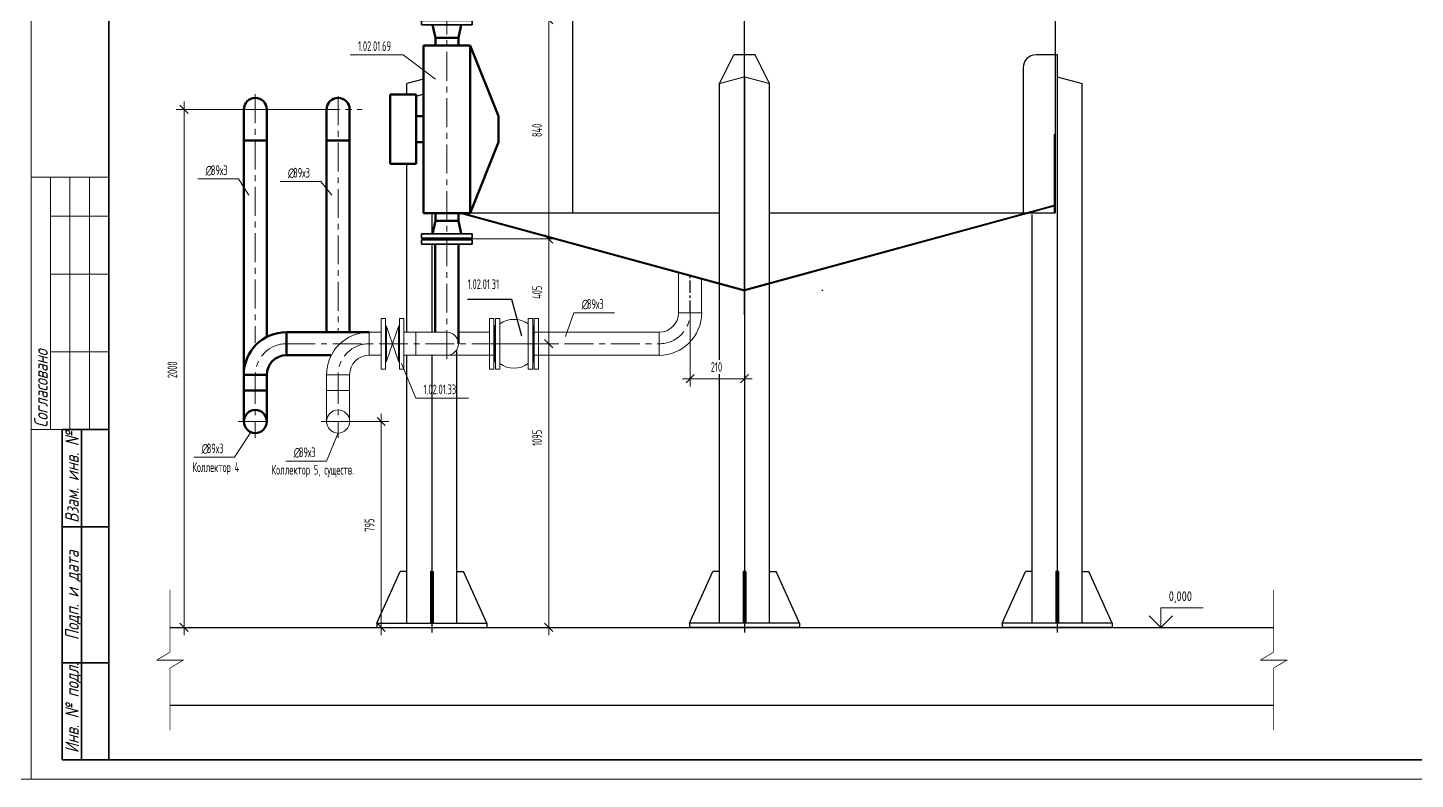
# Model space of a CAD drawing. Header units: millimetres. Extents: x -2281 to 17340, y -2563 to 4166.
# Drawn here: x 2275.1 to 2632.5, y 0 to 193.5 of the extents above; entities that cross this region are included whole.
import ezdxf

# ---------------------------------------------------------------- set-up
doc = ezdxf.new("R2010")
doc.units = ezdxf.units.MM
for name, pattern in [('K5LT32777', [0]), ('K5LT32781', [0]), ('K5LT32783', [0]), ('K5LT32784', [0]), ('K5LT32786', [0]), ('K5LT32807', [0]), ('K5LT32808', [0]), ('K5LT32816', [5.08, 3.175, -0.635, 0.635, -0.635]), ('K5LT32822', [0]), ('K5LT32824', [714.375, 476.25, -79.375, 79.375, -79.375]), ('K5LT_AXLED', [11.939881, 7.439881, -1.5, 1.5, -1.5]), ('K5LT_BASIC', [0]), ('K5LT_THIN', [0]), ('K5LT_THIN_INCLUDED_TO_HATCHING', [0])]:
    doc.linetypes.add(name, pattern=pattern)
doc.layers.add('Системный слой', color=7, linetype='Continuous')
doc.styles.add('KDIMTEXTSTYLE', font='GOST_AU.SHX', dxfattribs={"width": 0.96, "oblique": 15, "height": 5})
doc.styles.add('KTEXTSTYLE', font='GOST_AU.SHX', dxfattribs={"width": 0.96, "height": 5})
doc.dimstyles.new('KDIMSTYLE (0.07)', dxfattribs={"dimtxt": 5, "dimasz": 1, "dimexe": 2, "dimexo": 0, "dimgap": 1, "dimtad": 1, "dimlfac": 15, "dimtxsty": 'KDIMTEXTSTYLE', "dimsah": 1, "dimcen": 0, "dimdle": 1, "dimadec": 0, "dimazin": 0, "dimtfac": 0.667, "dimtmove": 0, "dimatfit": 3, "dimfxl": 1, "dimtvp": 1, "dimtolj": 1, "dimtzin": 0, "dimarcsym": 0})

# ---------------------------------------------------------------- blocks, each defined once
blk = doc.blocks.new('U492')
at = {"layer": 'Системный слой', "color": 7, "linetype": 'K5LT_THIN', "lineweight": 13}
for p, q in [((2395.17, 118.6), (2394.03, 118.6)), ((2394.03, 118.6), (2394.03, 105.6)), ((2394.03, 118.15), (2394.03, 116.67)), ((2395.17, 118.6), (2395.17, 105.6)), ((2395.57, 118.6), (2395.57, 105.6)), ((2395.57, 118.6), (2396.7, 118.6)), ((2396.7, 118.6), (2396.7, 105.6)), ((2396.7, 118.15), (2396.7, 116.67)), ((2405.17, 118.6), (2404.03, 118.6)), ((2404.03, 118.6), (2404.03, 105.6)), ((2404.03, 118.15), (2404.03, 116.67)), ((2405.17, 118.6), (2405.17, 105.6)), ((2405.57, 118.6), (2405.57, 105.6)), ((2405.57, 118.6), (2406.7, 118.6)), ((2406.7, 118.6), (2406.7, 105.6)), ((2406.7, 118.15), (2406.7, 116.67)), ((2395.37, 116.54), (2395.17, 116.84)), ((2395.37, 116.54), (2395.57, 116.84)), ((2395.37, 116.54), (2395.37, 107.67)), ((2395.37, 116.54), (2395.37, 107.67)), ((2405.37, 116.54), (2405.17, 116.84)), ((2405.37, 116.54), (2405.57, 116.84)), ((2405.37, 116.54), (2405.37, 107.67)), ((2405.37, 116.54), (2405.37, 107.67)), ((2395.37, 107.67), (2395.17, 107.37)), ((2395.37, 107.67), (2395.57, 107.37)), ((2405.37, 107.67), (2405.17, 107.37)), ((2405.37, 107.67), (2405.57, 107.37)), ((2395.17, 105.6), (2394.03, 105.6)), ((2395.57, 105.6), (2396.7, 105.6)), ((2405.17, 105.6), (2404.03, 105.6)), ((2405.57, 105.6), (2406.7, 105.6))]:
    blk.add_line(p, q, dxfattribs=at)
for start, end in [(54.3286, 125.6714), (234.3286, 305.6714)]:
    blk.add_arc((2400.37, 112.1), 6.29, start, end, dxfattribs=at)
blk = doc.blocks.new('U494')
at = {"layer": 'Системный слой', "color": 7, "linetype": 'K5LT_THIN_INCLUDED_TO_HATCHING', "lineweight": 13}
for p, q in [((2442.76, 120.1), (2448.7, 120.1)), ((2437.73, 115.07), (2437.73, 109.14))]:
    blk.add_line(p, q, dxfattribs=at)
at = {"layer": 'Системный слой', "color": 30, "linetype": 'K5LT_AXLED', "lineweight": 13, "true_color": 0xff8000}
blk.add_arc((2437.73, 120.1), 8, 270, 0, dxfattribs=at)
at = {"layer": 'Системный слой', "color": 7, "linetype": 'K5LT_THIN_INCLUDED_TO_HATCHING', "lineweight": 13}
for radius in [10.97, 5.03]:
    blk.add_arc((2437.73, 120.1), radius, 270, 0, dxfattribs=at)
blk = doc.blocks.new('U511')
at = {"layer": 'Системный слой', "color": 7, "linetype": 'K5LT_THIN', "lineweight": 13}
for p, q in [((2367.28, 118.6), (2366.15, 118.6)), ((2366.15, 118.6), (2366.15, 105.6)), ((2366.15, 118.15), (2366.15, 116.67)), ((2367.28, 118.6), (2367.28, 105.6)), ((2370.84, 118.6), (2370.84, 105.6)), ((2370.84, 118.6), (2371.97, 118.6)), ((2371.97, 118.6), (2371.97, 105.6)), ((2371.97, 118.15), (2371.97, 116.67)), ((2367.48, 116.54), (2367.28, 116.84)), ((2367.48, 116.54), (2370.64, 107.67)), ((2367.48, 107.67), (2370.64, 116.54)), ((2367.48, 116.54), (2367.48, 107.67)), ((2370.64, 116.54), (2370.84, 116.84)), ((2370.64, 116.54), (2370.64, 107.67)), ((2367.48, 107.67), (2367.28, 107.37)), ((2370.64, 107.67), (2370.84, 107.37)), ((2367.28, 105.6), (2366.15, 105.6)), ((2370.84, 105.6), (2371.97, 105.6))]:
    blk.add_line(p, q, dxfattribs=at)
blk = doc.blocks.new('U512')
at = {"layer": 'Системный слой', "color": 7, "linetype": 'K5LT_THIN', "lineweight": 13}
for p, q in [((2363.06, 109.16), (2363.06, 115.1)), ((2358.03, 104.13), (2352.1, 104.13))]:
    blk.add_line(p, q, dxfattribs=at)
for radius in [10.97, 5.03]:
    blk.add_arc((2363.06, 104.13), radius, 90, 180, dxfattribs=at)
at = {"layer": 'Системный слой', "color": 30, "linetype": 'K5LT_AXLED', "lineweight": 13, "true_color": 0xff8000}
blk.add_arc((2363.06, 104.13), 8, 90, 180, dxfattribs=at)
blk = doc.blocks.new('U513')
at = {"layer": 'Системный слой', "color": 211, "linetype": 'K5LT32783', "lineweight": 50, "true_color": 0xff7fff}
for p, q in [((2341.73, 109.16), (2341.73, 115.1)), ((2336.7, 104.13), (2330.76, 104.13))]:
    blk.add_line(p, q, dxfattribs=at)
for radius in [10.97, 5.03]:
    blk.add_arc((2341.73, 104.13), radius, 90, 180, dxfattribs=at)
at = {"layer": 'Системный слой', "color": 30, "linetype": 'K5LT_AXLED', "lineweight": 13, "true_color": 0xff8000}
blk.add_arc((2341.73, 104.13), 8, 90, 180, dxfattribs=at)
blk = doc.blocks.new('U528')
at = {"layer": 'Системный слой', "color": 200, "linetype": 'K5LT32808', "lineweight": 35, "true_color": 0xbf00ff}
for p, q in [((2376.56, 195.77), (2376.56, 196.9)), ((2376.56, 196.9), (2389.56, 196.9)), ((2377.01, 196.9), (2378.49, 196.9)), ((2389.56, 195.77), (2389.56, 196.9)), ((2376.56, 195.77), (2389.56, 195.77)), ((2376.56, 195.37), (2389.56, 195.37)), ((2376.56, 195.37), (2376.56, 194.24)), ((2376.56, 194.24), (2389.56, 194.24)), ((2377.01, 194.24), (2378.49, 194.24)), ((2378.63, 195.57), (2378.33, 195.77)), ((2378.63, 195.57), (2378.33, 195.37)), ((2378.63, 195.57), (2387.5, 195.57)), ((2378.63, 195.57), (2387.5, 195.57)), ((2387.5, 195.57), (2387.8, 195.77)), ((2387.5, 195.57), (2387.8, 195.37)), ((2389.56, 195.37), (2389.56, 194.24)), ((2376.56, 139.3), (2376.56, 140.44)), ((2376.56, 140.44), (2389.56, 140.44)), ((2377.01, 140.44), (2378.49, 140.44)), ((2389.56, 139.3), (2389.56, 140.44)), ((2376.56, 139.3), (2389.56, 139.3)), ((2376.56, 138.9), (2389.56, 138.9)), ((2376.56, 138.9), (2376.56, 137.77)), ((2376.56, 137.77), (2389.56, 137.77)), ((2377.01, 137.77), (2378.49, 137.77)), ((2378.63, 139.1), (2378.33, 139.3)), ((2378.63, 139.1), (2378.33, 138.9)), ((2378.63, 139.1), (2387.5, 139.1)), ((2378.63, 139.1), (2387.5, 139.1)), ((2387.5, 139.1), (2387.8, 139.3)), ((2387.5, 139.1), (2387.8, 138.9)), ((2389.56, 138.9), (2389.56, 137.77))]:
    blk.add_line(p, q, dxfattribs=at)
blk = doc.blocks.new('U527')
at = {"layer": 'Системный слой', "color": 30, "linetype": 'K5LT_AXLED', "lineweight": 13, "true_color": 0xff8000}
blk.add_line((2383.06, 108.18), (2383.06, 253.18), dxfattribs=at)
at = {"layer": 'Системный слой', "color": 200, "linetype": 'K5LT32784', "lineweight": 50, "true_color": 0xbf00ff}
for p, q in [((2380.1, 190.9), (2379.36, 194.24)), ((2386.03, 190.9), (2386.77, 194.24)), ((2380.1, 190.9), (2386.03, 190.9)), ((2380.1, 190.9), (2380.1, 188.9)), ((2386.03, 190.9), (2386.03, 188.9)), ((2377.06, 188.9), (2389.06, 188.9)), ((2377.06, 188.9), (2377.06, 145.77)), ((2389.06, 188.9), (2389.06, 145.77)), ((2389.06, 188.9), (2396.4, 170.67)), ((2368.46, 176.25), (2375.13, 176.25)), ((2368.46, 176.25), (2368.46, 158.43)), ((2375.13, 176.25), (2375.13, 158.43)), ((2377.06, 170.67), (2375.13, 170.67)), ((2396.4, 170.67), (2396.4, 164)), ((2375.13, 164), (2377.06, 164)), ((2389.06, 145.77), (2396.4, 164)), ((2368.46, 158.43), (2375.13, 158.43)), ((2377.06, 145.77), (2389.06, 145.77)), ((2380.1, 143.77), (2379.36, 140.44)), ((2380.1, 143.77), (2380.1, 145.77)), ((2380.1, 143.77), (2386.03, 143.77)), ((2386.03, 143.77), (2386.03, 145.77)), ((2386.03, 143.77), (2386.77, 140.44))]:
    blk.add_line(p, q, dxfattribs=at)
at = {"layer": 'Системный слой', "color": 7, "linetype": 'K5LT32777', "lineweight": 25}
blk.add_line((2377.06, 176.33), (2375.13, 175.81), dxfattribs=at)
at = {"layer": 'Системный слой'}
blk.add_blockref('U528', (0, 0), dxfattribs=at)
blk = doc.blocks.new('D90')
at = {"layer": 'Системный слой', "color": 7, "linetype": 'K5LT_THIN', "lineweight": 13}
for p, q in [((2367.21, 91.04), (2365.09, 93.16)), ((2366.15, 92.1), (2366.15, 94.1)), ((2355.01, 92.1), (2368.15, 92.1)), ((2366.15, 39.1), (2366.15, 92.1)), ((2365.09, 40.16), (2367.21, 38.04)), ((2365.05, 39.1), (2368.15, 39.1)), ((2366.15, 39.1), (2366.15, 37.1))]:
    blk.add_line(p, q, dxfattribs=at)
blk.add_wipeout([(2360.15, 63.72), (2356.58, 63.72), (2356.58, 67.34), (2360.15, 67.34)]).dxf.layer = 'Системный слой'
at = {"layer": 'Системный слой', "color": 7, "insert": (2361.88, 63.72), "char_height": 2.5, "attachment_point": 1, "rotation": 90, "style": 'KTEXTSTYLE'}
blk.add_mtext('\\H3.5;\\W0.965;\\Q15;\\Q0;\\W0.715;\\H2.50;795', dxfattribs=at)
blk = doc.blocks.new('KDIMARROW_03')
at = {"layer": 'Системный слой', "color": 0, "linetype": 'K5LT_THIN', "lineweight": 13}
for p, q in [((-1.06, -1.06), (1.06, 1.06)), ((0, 0), (-1, 0)), ((0, 0), (2, 0))]:
    blk.add_line(p, q, dxfattribs=at)
blk = doc.blocks.new('D91')
at = {"layer": 'Системный слой', "color": 7, "linetype": 'K5LT_THIN', "lineweight": 13}
for p, q in [((2355.06, 172.44), (2313.37, 172.44)), ((2316.43, 171.38), (2314.31, 173.5)), ((2315.37, 172.44), (2315.37, 174.44)), ((2315.37, 39.1), (2315.37, 172.44)), ((2314.31, 40.16), (2316.43, 38.04)), ((2340.08, 39.1), (2313.37, 39.1)), ((2315.37, 39.1), (2315.37, 37.1))]:
    blk.add_line(p, q, dxfattribs=at)
blk.add_wipeout([(2309.37, 103.26), (2305.81, 103.26), (2305.81, 108.08), (2309.37, 108.08)]).dxf.layer = 'Системный слой'
at = {"layer": 'Системный слой', "color": 7, "insert": (2311.11, 103.26), "char_height": 2.5, "attachment_point": 1, "rotation": 90, "style": 'KTEXTSTYLE'}
blk.add_mtext('\\H3.5;\\W0.965;\\Q15;\\Q0;\\W0.715;\\H2.50;2000', dxfattribs=at)
blk = doc.blocks.new('U607')
at = {"layer": 'Системный слой', "color": 7, "linetype": 'K5LT_THIN', "lineweight": 13}
for p, q in [((2567, 39.1), (2567, 44.1)), ((2567, 44.1), (2577.88, 44.1)), ((2564, 42.1), (2567, 39.1)), ((2567, 39.1), (2570, 42.1))]:
    blk.add_line(p, q, dxfattribs=at)
at = {"layer": 'Системный слой', "color": 7, "insert": (2569, 48.37), "char_height": 2.5, "attachment_point": 1, "style": 'KTEXTSTYLE'}
blk.add_mtext('\\H3.5;\\W0.965;\\Q15;\\Q0;\\H2.50;0,000', dxfattribs=at)
blk = doc.blocks.new('U609')
at = {"layer": 'Системный слой', "color": 7, "linetype": 'K5LT_THIN', "lineweight": 13}
for q in [(2332.58, 89.37), (2317.89, 82.92)]:
    blk.add_line((2328.37, 82.92), q, dxfattribs=at)
at = {"layer": 'Системный слой', "color": 7, "char_height": 2.5, "attachment_point": 1, "style": 'KTEXTSTYLE'}
for s, insert in [('\\H3.5;\\W0.965;\\Q15;\\Q0;\\W0.715;\\H2.50;∅', (2319.89, 86.42)), ('\\H3.5;\\W0.965;\\Q15;\\Q0;\\W0.715;\\H2.50;89х3', (2321.21, 86.42))]:
    blk.add_mtext(s, dxfattribs=dict(at, insert=insert))
blk = doc.blocks.new('U610')
at = {"layer": 'Системный слой', "color": 7, "linetype": 'K5LT_THIN', "lineweight": 13}
for q in [(2355.06, 89.14), (2341.61, 81.92)]:
    blk.add_line((2352.1, 81.92), q, dxfattribs=at)
at = {"layer": 'Системный слой', "color": 7, "char_height": 2.5, "attachment_point": 1, "style": 'KTEXTSTYLE'}
for s, insert in [('\\H3.5;\\W0.965;\\Q15;\\Q0;\\W0.715;\\H2.50;∅', (2343.61, 85.42)), ('\\H3.5;\\W0.965;\\Q15;\\Q0;\\W0.715;\\H2.50;89х3', (2344.94, 85.42))]:
    blk.add_mtext(s, dxfattribs=dict(at, insert=insert))
blk = doc.blocks.new('D100')
at = {"layer": 'Системный слой', "color": 7, "linetype": 'K5LT_THIN', "lineweight": 13}
for p, q in [((2410.38, 194.51), (2408.26, 196.63)), ((2409.32, 195.57), (2409.32, 197.57)), ((2383.06, 195.57), (2411.32, 195.57)), ((2408.26, 140.16), (2410.38, 138.04)), ((2383.06, 139.1), (2411.32, 139.1)), ((2409.32, 139.1), (2409.32, 137.1))]:
    blk.add_line(p, q, dxfattribs=at)
blk.add_wipeout([(2408.07, 165.32), (2404.5, 165.32), (2404.5, 169.19), (2408.07, 169.19)]).dxf.layer = 'Системный слой'
blk.add_line((2409.32, 195.57), (2409.32, 139.1), dxfattribs=at)
at = {"layer": 'Системный слой', "color": 7, "insert": (2405.05, 165.32), "char_height": 2.5, "attachment_point": 1, "rotation": 90, "style": 'KTEXTSTYLE'}
blk.add_mtext('\\H3.5;\\W0.965;\\Q15;\\Q0;\\W0.715;\\H2.50;840', dxfattribs=at)
blk = doc.blocks.new('D101')
at = {"layer": 'Системный слой', "color": 7, "linetype": 'K5LT_THIN', "lineweight": 13}
for p, q in [((2680.24, 172.44), (2638.55, 172.44)), ((2641.61, 171.38), (2639.49, 173.5)), ((2640.55, 172.44), (2640.55, 174.44)), ((2640.55, 39.1), (2640.55, 172.44)), ((2639.49, 40.16), (2641.61, 38.04)), ((2665.26, 39.1), (2638.55, 39.1)), ((2640.55, 39.1), (2640.55, 37.1))]:
    blk.add_line(p, q, dxfattribs=at)
blk.add_wipeout([(2634.55, 103.26), (2630.98, 103.26), (2630.98, 108.08), (2634.55, 108.08)]).dxf.layer = 'Системный слой'
at = {"layer": 'Системный слой', "color": 7, "insert": (2636.28, 103.26), "char_height": 2.5, "attachment_point": 1, "rotation": 90, "style": 'KTEXTSTYLE'}
blk.add_mtext('\\H3.5;\\W0.965;\\Q15;\\Q0;\\W0.715;\\H2.50;2000', dxfattribs=at)
blk = doc.blocks.new('D105')
at = {"layer": 'Системный слой', "color": 7, "linetype": 'K5LT_THIN', "lineweight": 13}
for p, q in [((2445.73, 120.1), (2445.73, 101.12)), ((2459.73, 119.55), (2459.73, 101.12)), ((2446.79, 104.18), (2444.67, 102.06)), ((2458.67, 102.06), (2460.79, 104.18)), ((2445.73, 103.12), (2443.73, 103.12)), ((2459.73, 103.12), (2461.73, 103.12))]:
    blk.add_line(p, q, dxfattribs=at)
blk.add_wipeout([(2451.04, 104.37), (2451.04, 107.93), (2454.28, 107.93), (2454.28, 104.37)]).dxf.layer = 'Системный слой'
blk.add_line((2459.73, 103.12), (2445.73, 103.12), dxfattribs=at)
at = {"layer": 'Системный слой', "color": 7, "insert": (2451.04, 107.38), "char_height": 2.5, "attachment_point": 1, "style": 'KTEXTSTYLE'}
blk.add_mtext('\\H3.5;\\W0.965;\\Q15;\\Q0;\\W0.715;\\H2.50;210', dxfattribs=at)
blk = doc.blocks.new('U623')
at = {"layer": 'Системный слой', "color": 7, "linetype": 'K5LT_THIN', "lineweight": 13}
for q in [(2318.93, 154.54), (2332.07, 150.37)]:
    blk.add_line((2329.42, 154.54), q, dxfattribs=at)
at = {"layer": 'Системный слой', "color": 7, "char_height": 2.5, "attachment_point": 1, "style": 'KTEXTSTYLE'}
for s, insert in [('\\H3.5;\\W0.965;\\Q15;\\Q0;\\W0.715;\\H2.50;∅', (2320.93, 158.04)), ('\\H3.5;\\W0.965;\\Q15;\\Q0;\\W0.715;\\H2.50;89х3', (2322.26, 158.04))]:
    blk.add_mtext(s, dxfattribs=dict(at, insert=insert))
blk = doc.blocks.new('U624')
at = {"layer": 'Системный слой', "color": 7, "linetype": 'K5LT_THIN', "lineweight": 13}
for q in [(2340.13, 153.89), (2353.48, 150.37)]:
    blk.add_line((2350.61, 153.89), q, dxfattribs=at)
at = {"layer": 'Системный слой', "color": 7, "char_height": 2.5, "attachment_point": 1, "style": 'KTEXTSTYLE'}
for s, insert in [('\\H3.5;\\W0.965;\\Q15;\\Q0;\\W0.715;\\H2.50;∅', (2342.13, 157.39)), ('\\H3.5;\\W0.965;\\Q15;\\Q0;\\W0.715;\\H2.50;89х3', (2343.46, 157.39))]:
    blk.add_mtext(s, dxfattribs=dict(at, insert=insert))
blk = doc.blocks.new('U628')
at = {"layer": 'Системный слой', "color": 7, "linetype": 'K5LT_THIN', "lineweight": 13}
for q in [(2413.59, 114), (2426.29, 120.1)]:
    blk.add_line((2415.81, 120.1), q, dxfattribs=at)
at = {"layer": 'Системный слой', "color": 7, "char_height": 2.5, "attachment_point": 1, "style": 'KTEXTSTYLE'}
for s, insert in [('\\H3.5;\\W0.965;\\Q15;\\Q0;\\W0.715;\\H2.50;∅', (2417.81, 123.6)), ('\\H3.5;\\W0.965;\\Q15;\\Q0;\\W0.715;\\H2.50;89х3', (2419.13, 123.6))]:
    blk.add_mtext(s, dxfattribs=dict(at, insert=insert))
blk = doc.blocks.new('D107')
at = {"layer": 'Системный слой', "color": 7, "linetype": 'K5LT_THIN', "lineweight": 13}
for p, q in [((2410.38, 138.04), (2408.26, 140.16)), ((2409.32, 139.1), (2409.32, 141.1)), ((2390.57, 139.1), (2411.32, 139.1)), ((2389.73, 112.12), (2411.32, 112.12)), ((2408.26, 113.18), (2410.38, 111.06)), ((2409.32, 112.12), (2409.32, 110.12))]:
    blk.add_line(p, q, dxfattribs=at)
blk.add_wipeout([(2408.07, 123.66), (2404.5, 123.66), (2404.5, 127.4), (2408.07, 127.4)]).dxf.layer = 'Системный слой'
blk.add_line((2409.32, 139.1), (2409.32, 112.12), dxfattribs=at)
at = {"layer": 'Системный слой', "color": 7, "insert": (2405.05, 123.66), "char_height": 2.5, "attachment_point": 1, "rotation": 90, "style": 'KTEXTSTYLE'}
blk.add_mtext('\\H3.5;\\W0.965;\\Q15;\\Q0;\\W0.715;\\H2.50;405', dxfattribs=at)
blk = doc.blocks.new('D108')
at = {"layer": 'Системный слой', "color": 7, "linetype": 'K5LT_THIN', "lineweight": 13}
for p, q in [((2389.73, 112.12), (2411.32, 112.12)), ((2410.38, 111.06), (2408.26, 113.18)), ((2409.32, 112.12), (2409.32, 114.12)), ((2408.26, 40.16), (2410.38, 38.04)), ((2393.34, 39.1), (2411.32, 39.1)), ((2409.32, 39.1), (2409.32, 37.1))]:
    blk.add_line(p, q, dxfattribs=at)
blk.add_wipeout([(2408.07, 85.8), (2404.5, 85.8), (2404.5, 90.25), (2408.07, 90.25)]).dxf.layer = 'Системный слой'
blk.add_line((2409.32, 112.12), (2409.32, 39.1), dxfattribs=at)
at = {"layer": 'Системный слой', "color": 7, "insert": (2405.05, 85.8), "char_height": 2.5, "attachment_point": 1, "rotation": 90, "style": 'KTEXTSTYLE'}
blk.add_mtext('\\H3.5;\\W0.965;\\Q15;\\Q0;\\W0.715;\\H2.50;1095', dxfattribs=at)
blk = doc.blocks.new('U631')
at = {"layer": 'Системный слой', "color": 7, "linetype": 'K5LT_THIN', "lineweight": 13}
for q in [(2371.41, 106.99), (2388.65, 98.12)]:
    blk.add_line((2375.06, 98.12), q, dxfattribs=at)
at = {"layer": 'Системный слой', "color": 7, "insert": (2377.06, 101.62), "char_height": 2.5, "attachment_point": 1, "style": 'KTEXTSTYLE'}
blk.add_mtext('\\H3.5;\\W0.965;\\Q15;\\Q0;\\W0.715;\\H2.50;1.02.01.33', dxfattribs=at)
blk = doc.blocks.new('U742')
at = {"layer": 'Системный слой', "color": 7, "linetype": 'K5LT_THIN', "lineweight": 13}
for q in [(2358.2, 186.49), (2380.1, 180.26)]:
    blk.add_line((2371.8, 186.49), q, dxfattribs=at)
at = {"layer": 'Системный слой', "color": 7, "insert": (2360.2, 189.99), "char_height": 2.5, "attachment_point": 1, "style": 'KTEXTSTYLE'}
blk.add_mtext('\\H3.5;\\W0.965;\\Q15;\\Q0;\\W0.715;\\H2.50;{\\c255;1.02.01.69}', dxfattribs=at)

msp = doc.modelspace()

# ---------------------------------------------------------------- linework, layer by layer
at = {"color": 7, "linetype": 'K5LT_THIN', "lineweight": 13}
for p, q in [((2276, 841), (2276, 0)), ((2276, 0), (2276, 594)), ((2276, 90), (2276, 155)), ((2296, 155), (2276, 155)), ((2281, 90), (2281, 155)), ((2286, 90), (2286, 155)), ((2291, 90), (2291, 155)), ((2296, 145), (2281, 145)), ((2296, 130), (2281, 130)), ((2296, 110), (2281, 110)), ((2296, 90), (2276, 90)), ((2276, 0), (1682, 0)), ((3117, 0), (2276, 0))]:
    msp.add_line(p, q, dxfattribs=at)
at = {"color": 5, "linetype": 'K5LT_BASIC', "lineweight": 35, "true_color": 0x0000ff}
for p, q in [((2296, 5), (2296, 589)), ((2284, 5), (2284, 90)), ((2296, 90), (2284, 90)), ((2289, 5), (2289, 90)), ((2296, 65), (2284, 65)), ((2296, 30), (2284, 30)), ((2296, 5), (2284, 5)), ((3112, 5), (2296, 5))]:
    msp.add_line(p, q, dxfattribs=at)
at = {"layer": 'Системный слой', "color": 7, "linetype": 'K5LT32824', "lineweight": 25}
msp.add_line((2459.72877, 119.5456), (2459.72864, 565.88098), dxfattribs=at)
at = {"layer": 'Системный слой', "color": 7, "linetype": 'K5LT32777', "lineweight": 25}
for p, q in [((2415.50377, 145.82647), (2415.50377, 245.82647)), ((2539.72877, 207.02315), (2539.72867, 145.82673)), ((2453.26387, 179.0915), (2457.00927, 186.48508)), ((2462.44893, 186.48508), (2457.00927, 186.48506)), ((2466.19433, 179.0915), (2462.44893, 186.48508)), ((2540.2634, 186.48765), (2534.82373, 186.48764)), ((2540.26344, 186.48765), (2540.26221, 37.79452)), ((2531.4904, 183.1543), (2531.4904, 145.82647)), ((2377.06198, 180.2551), (2372.72884, 179.09404)), ((2372.72885, 176.24606), (2372.72884, 179.09404)), ((2453.26121, 41.18839), (2453.26121, 179.24514)), ((2459.72905, 180.82387), (2459.72787, 37.79193)), ((2466.19433, 41.18843), (2466.19433, 179.0915)), ((2540.26285, 180.82659), (2546.72866, 179.09409)), ((2546.72866, 41.19101), (2546.72866, 179.09409)), ((2539.46211, 166.05816), (2539.46211, 145.82647)), ((2539.72871, 165.05028), (2539.72867, 145.82673)), ((2539.72877, 165.05006), (2539.72877, 145.82647)), ((2372.72886, 138.3972), (2372.72885, 158.42582)), ((2372.72886, 115.08326), (2372.72886, 158.42582)), ((2539.3709, 147.74641), (2459.72864, 126.03862)), ((2539.46211, 147.49582), (2459.72864, 125.77195)), ((2539.3709, 147.74372), (2539.46211, 147.49314)), ((2539.3709, 147.74372), (2539.46211, 147.49314)), ((2379.19443, 145.76927), (2379.19446, 141.69313)), ((2386.39813, 146.02611), (2459.72864, 126.03862)), ((2386.44237, 145.82648), (2396.66125, 145.8265)), ((2386.44297, 145.82378), (2453.26121, 145.82379)), ((2386.46293, 145.73371), (2459.72864, 125.77195)), ((2409.59437, 145.82652), (2453.26121, 145.82659)), ((2466.19433, 145.82661), (2509.86316, 145.82669)), ((2466.19433, 145.82379), (2539.72867, 145.8238)), ((2522.79628, 145.82671), (2539.72867, 145.82673)), ((2522.79628, 145.82647), (2535.57889, 145.82647)), ((2533.79555, 41.19097), (2533.79555, 145.4307)), ((2379.19446, 141.69313), (2379.19447, 140.43594)), ((2379.19446, 141.69313), (2379.19447, 140.43594)), ((2379.19449, 137.76927), (2379.19451, 135.4026)), ((2379.19449, 137.76927), (2379.19468, 115.07451)), ((2479.72864, 126.03593), (2479.72864, 125.76927)), ((2479.72864, 126.03593), (2479.81985, 125.78535)), ((2479.7289, 126.03593), (2479.7289, 125.76927)), ((2479.7289, 126.03593), (2479.82011, 125.78535)), ((2399.81356, 123.51456), (2388.42338, 123.51456)), ((2402.37355, 114.09681), (2399.81356, 123.51456)), ((2372.72886, 41.19101), (2372.72886, 109.16301)), ((2379.19473, 109.16301), (2379.19532, 37.79452)), ((2385.66198, 41.19097), (2385.66198, 110.67393)), ((2365.0531, 40.16931), (2371.06204, 53.50262)), ((2372.72871, 53.50262), (2371.06204, 53.50262)), ((2372.72867, 40.16928), (2372.72871, 53.50262)), ((2379.19537, 53.5026), (2378.86204, 53.5026)), ((2378.86204, 53.5026), (2378.86204, 40.16927)), ((2378.86204, 53.5026), (2379.5287, 53.5026)), ((2379.5287, 53.5026), (2379.5287, 40.16927)), ((2385.66198, 40.16927), (2385.66198, 53.5026)), ((2385.66198, 53.5026), (2387.32865, 53.5026)), ((2393.33756, 40.16927), (2387.32865, 53.5026)), ((2445.58563, 40.16668), (2451.59454, 53.50001)), ((2453.26121, 53.50001), (2451.59454, 53.50001)), ((2453.26121, 40.16668), (2453.26121, 53.50001)), ((2460.06115, 53.50001), (2459.39449, 53.50001)), ((2459.39449, 53.50001), (2459.39449, 40.16668)), ((2459.72782, 53.50001), (2460.06115, 53.50001)), ((2460.06115, 53.50001), (2460.06115, 40.16668)), ((2466.19448, 53.50003), (2467.86115, 53.50004)), ((2466.19452, 40.1667), (2466.19448, 53.50003)), ((2473.87009, 40.16672), (2467.86115, 53.50004)), ((2526.11997, 40.16927), (2532.12888, 53.5026)), ((2533.79555, 53.5026), (2532.12888, 53.5026)), ((2533.79555, 40.16927), (2533.79555, 53.5026)), ((2540.59549, 53.5026), (2539.92883, 53.5026)), ((2539.92883, 53.5026), (2539.92883, 40.16927)), ((2540.26216, 53.5026), (2540.59549, 53.5026)), ((2540.59549, 53.5026), (2540.59549, 40.16927)), ((2546.72886, 40.16928), (2546.72882, 53.50262)), ((2546.72882, 53.50262), (2548.39548, 53.50262)), ((2554.40443, 40.16931), (2548.39548, 53.50262)), ((2365.0531, 40.16931), (2365.05309, 39.10264)), ((2365.0531, 40.16931), (2393.33756, 40.16931)), ((2393.33756, 40.16931), (2393.33756, 39.10264)), ((2445.58563, 40.16672), (2445.58563, 39.10005)), ((2473.87009, 40.16672), (2445.58563, 40.16672)), ((2473.87009, 40.16672), (2473.8701, 39.10005)), ((2526.11997, 40.16931), (2526.11997, 39.10264)), ((2554.40443, 40.16931), (2526.11997, 40.16931)), ((2554.40443, 40.16931), (2554.40443, 39.10264)), ((2365.05309, 39.10261), (2393.33756, 39.1026)), ((2473.8701, 39.10002), (2445.58563, 39.10001)), ((2554.40443, 39.10261), (2526.11997, 39.1026))]:
    msp.add_line(p, q, dxfattribs=at)
at = {"layer": 'Системный слой', "color": 30, "linetype": 'K5LT_AXLED', "lineweight": 13, "true_color": 0xff8000}
for p, q in [((2333.72865, 176.38173), (2333.72865, 112.31506)), ((2355.06198, 175.82968), (2355.06198, 115.09634)), ((2348.04753, 172.43594), (2361.25466, 172.43594)), ((2341.72865, 112.12968), (2437.72877, 112.1026)), ((2333.72865, 104.12968), (2333.72865, 87.92968)), ((2355.06198, 104.12968), (2355.06198, 87.92968)), ((2336.69531, 92.10262), (2329.32865, 92.1026)), ((2358.02865, 92.10262), (2350.66198, 92.1026))]:
    msp.add_line(p, q, dxfattribs=at)
at = {"layer": 'Системный слой', "color": 211, "linetype": 'K5LT32783', "lineweight": 50, "true_color": 0xff7fff}
for p, q in [((2330.76198, 172.43594), (2330.76198, 92.1026)), ((2336.69531, 172.43594), (2336.69531, 113.87305)), ((2330.76198, 164.43594), (2336.69531, 164.43594)), ((2341.72865, 115.09634), (2363.06198, 115.09634)), ((2341.72865, 109.16301), (2353.22432, 109.16301)), ((2330.76198, 94.12967), (2330.76198, 104.12968)), ((2336.69531, 104.12968), (2336.69531, 92.10262)), ((2336.69531, 94.12967), (2336.69531, 104.12968)), ((2330.76198, 100.1026), (2336.69531, 100.1026))]:
    msp.add_line(p, q, dxfattribs=at)
at = {"layer": 'Системный слой', "color": 191, "linetype": 'K5LT32781', "lineweight": 50, "true_color": 0xbf7fff}
for p, q in [((2352.09531, 172.43594), (2352.09531, 115.09634)), ((2358.02865, 172.43594), (2358.02865, 115.06927)), ((2352.09531, 164.43594), (2358.02865, 164.43594))]:
    msp.add_line(p, q, dxfattribs=at)
at = {"layer": 'Системный слой', "color": 104, "linetype": 'K5LT32822', "lineweight": 25, "true_color": 0x009926}
msp.add_line((2539.72867, 148.92673), (2539.72867, 150.5934), dxfattribs=at)
msp.add_line((2539.72867, 148.92673), (2539.72867, 150.5934), dxfattribs=at)
at = {"layer": 'Системный слой', "color": 200, "linetype": 'K5LT32784', "lineweight": 50, "true_color": 0xbf00ff}
for p, q in [((2380.09531, 115.07329), (2380.09531, 137.76927)), ((2386.02865, 137.76927), (2386.02865, 112.1026))]:
    msp.add_line(p, q, dxfattribs=at)
at = {"layer": 'Системный слой', "color": 7, "linetype": 'K5LT_THIN_INCLUDED_TO_HATCHING', "lineweight": 13}
for p, q in [((2442.7621, 130.39461), (2442.7621, 120.1026)), ((2448.69544, 128.77803), (2448.69544, 120.1026)), ((2386.06198, 115.06927), (2394.03444, 115.06927)), ((2405.36777, 115.06927), (2424.54467, 115.06927)), ((2424.54467, 115.06927), (2437.72877, 115.06927)), ((2383.06198, 109.13594), (2395.36777, 109.13594)), ((2405.36777, 109.13594), (2424.54467, 109.13594)), ((2424.54467, 109.13594), (2437.72877, 109.13594))]:
    msp.add_line(p, q, dxfattribs=at)
at = {"layer": 'Системный слой', "color": 211, "linetype": 'K5LT32816', "lineweight": 25, "true_color": 0xff7fff}
msp.add_line((2445.72877, 120.1026), (2445.72877, 129.58632), dxfattribs=at)
at = {"layer": 'Системный слой', "color": 7, "linetype": 'K5LT_THIN', "lineweight": 13}
for p, q in [((2363.06198, 115.09634), (2366.15005, 115.09216)), ((2371.97391, 115.08428), (2383.06198, 115.06927)), ((2375.06198, 115.0801), (2375.06198, 109.16301)), ((2363.06198, 109.16301), (2366.15005, 109.16301)), ((2371.97391, 109.16301), (2383.062, 109.16301)), ((2352.09531, 104.12968), (2352.09531, 92.1026)), ((2358.02865, 104.12968), (2357.99883, 91.68304)), ((2352.09531, 100.1026), (2358.02865, 100.1026))]:
    msp.add_line(p, q, dxfattribs=at)
at = {"layer": 'Системный слой', "color": 6, "linetype": 'K5LT32807', "lineweight": 25, "true_color": 0xff00ff}
for p, q in [((2311.78779, 39.1026), (2596.03395, 39.1026)), ((2311.78779, 19.1026), (2596.03395, 19.1026))]:
    msp.add_line(p, q, dxfattribs=at)
at = {"layer": 'Системный слой', "color": 7, "linetype": 'K5LT32786', "lineweight": 18}
for p, q in [((2308.35324, 30.67769), (2315.22234, 30.67769)), ((2592.5994, 30.67769), (2599.4685, 30.67769))]:
    msp.add_line(p, q, dxfattribs=at)
at = {"layer": 'Системный слой', "color": 7, "linetype": 'K5LT32777', "const_width": 0.25}
msp.add_lwpolyline([(2466.19433, 179.09137), (2459.72905, 180.82387), (2453.26121, 179.09137)], dxfattribs=at)
at = {"layer": 'Системный слой', "color": 7, "linetype": 'K5LT32786', "const_width": 0.18}
for points in [[(2311.78779, 48.78353), (2311.78779, 32.72677), (2308.35324, 30.67769)], [(2596.03395, 48.78353), (2596.03395, 32.72677), (2592.5994, 30.67769)], [(2311.78779, 12.57184), (2311.78779, 28.6286), (2315.22234, 30.67769)], [(2596.03395, 12.57184), (2596.03395, 28.6286), (2599.4685, 30.67769)]]:
    msp.add_lwpolyline(points, dxfattribs=at)
at = {"layer": 'Системный слой', "color": 211, "linetype": 'K5LT32783', "lineweight": 50, "true_color": 0xff7fff}
msp.add_circle((2333.72865, 92.1026), 2.96667, dxfattribs=at)
at = {"layer": 'Системный слой', "color": 7, "linetype": 'K5LT_THIN', "lineweight": 13}
msp.add_circle((2355.06198, 92.1026), 2.96667, dxfattribs=at)
at = {"layer": 'Системный слой', "color": 7, "linetype": 'K5LT32777', "lineweight": 25}
msp.add_arc((2534.82373, 183.1543), 3.33333, 90, 180, dxfattribs=at)
at = {"layer": 'Системный слой', "color": 211, "linetype": 'K5LT32783', "lineweight": 50, "true_color": 0xff7fff}
msp.add_arc((2333.72865, 172.43594), 2.96667, 0, 180, dxfattribs=at)
at = {"layer": 'Системный слой', "color": 191, "linetype": 'K5LT32781', "lineweight": 50, "true_color": 0xbf7fff}
msp.add_arc((2355.06198, 172.43594), 2.96667, 0, 180, dxfattribs=at)
at = {"layer": 'Системный слой', "color": 7, "linetype": 'K5LT_THIN', "lineweight": 13}
msp.add_arc((2383.06198, 112.1026), 2.96667, 270, 90, dxfattribs=at)

# ---------------------------------------------------------------- block references
at = {"layer": 'Системный слой'}
for name in ['U527', 'U742', 'U628', 'U511', 'U492', 'U494', 'U513', 'U512', 'U607']:
    msp.add_blockref(name, (0, 0), dxfattribs=at)

# ---------------------------------------------------------------- texts
at = {"color": 7, "char_height": 2.5, "attachment_point": 1, "rotation": 90, "style": 'KTEXTSTYLE'}
for s, insert in [('\\H3.5;\\W0.965;\\Q15;\\Q15;Согласовано', (2276.77333, 90.5)), ('\\H3.5;\\W0.965;\\Q15;\\Q15;Взам. инв. №', (2284.77333, 65.98201)), ('\\H3.5;\\W0.965;\\Q15;\\Q15;Подп. и дата', (2284.77333, 35.7968)), ('\\H3.5;\\W0.965;\\Q15;\\Q15;Инв. № подл.', (2284.77333, 6.71162))]:
    msp.add_mtext(s, dxfattribs=dict(at, insert=insert))

# ---------------------------------------------------------------- dimensions: what is measured, and where the dimension line sits
at = {"layer": 'Системный слой', "color": 7}
dim = msp.add_linear_dim(base=(2640.54944, 39.1026), p1=(2680.23794, 172.43594), p2=(2665.25685, 39.1026), angle=90, dimstyle='KDIMSTYLE (0.07)', override={"dimexo": 0, "dimpost": '\\H50.0;\\W0.965;\\Q0;<>', "dimblk1": 'KDIMARROW_03', "dimblk2": 'KDIMARROW_03', "dimse1": 0, "dimse2": 0, "dimclrt": 7, "dimtolj": 1}, dxfattribs=at)
dim.commit()
dim.dimension.update_dxf_attribs({"geometry": 'D101', "text_midpoint": (2640.54944, 105.76927), "dimtype": 160})

# ---------------------------------------------------------------- next in the draw order: dimensions: what is measured, and where the dimension line sits
for base, p1, p2, text, picture, middle in [((2409.32024, 195.56927), (2383.06198, 139.1026), (2383.06198, 195.56927), '\\H2.5;\\W0.965;\\Q0;\\H2.5;\\W0.965;\\Q0;\\Q0;\\W0.715;840\\Q0;\\W0.965;', 'D100', (2409.32024, 167.33594)), ((2366.15005, 39.1026), (2355.00665, 92.1026), (2365.05309, 39.1026), '\\H50.0;\\W0.965;\\Q0;\\H50.0;\\W0.965;\\Q0;\\Q0;\\W0.715;\\H2.50;795\\Q0;\\W0.965;\\H50.00;', 'D90', (2366.15005, 65.6026))]:
    dim = msp.add_linear_dim(base=base, p1=p1, p2=p2, angle=90, text=text, dimstyle='KDIMSTYLE (0.07)', override={"dimexo": 0, "dimblk1": 'KDIMARROW_03', "dimblk2": 'KDIMARROW_03', "dimse1": 0, "dimse2": 0, "dimclrt": 7, "dimtolj": 1}, dxfattribs=at)
    dim.commit()
    dim.dimension.update_dxf_attribs({"geometry": picture, "text_midpoint": middle, "dimtype": 160})
dim = msp.add_linear_dim(base=(2459.72877, 103.11614), p1=(2445.72877, 120.1026), p2=(2459.72877, 119.5456), dimstyle='KDIMSTYLE (0.07)', override={"dimexo": 0, "dimpost": '\\H2.5;\\W0.965;\\Q0;<>', "dimblk1": 'KDIMARROW_03', "dimblk2": 'KDIMARROW_03', "dimse1": 0, "dimse2": 0, "dimclrt": 7, "dimtolj": 1}, dxfattribs=at)
dim.commit()
dim.dimension.update_dxf_attribs({"geometry": 'D105', "text_midpoint": (2452.72877, 103.11614), "dimtype": 160})

# ---------------------------------------------------------------- next in the draw order: dimensions: what is measured, and where the dimension line sits
for base, p1, p2, override, picture, middle in [((2315.37348, 39.1026), (2355.06198, 172.43594), (2340.08089, 39.1026), {"dimexo": 0, "dimpost": '\\H50.0;\\W0.965;\\Q0;<>', "dimblk1": 'KDIMARROW_03', "dimblk2": 'KDIMARROW_03', "dimse1": 0, "dimse2": 0, "dimclrt": 7, "dimtolj": 1}, 'D91', (2315.37348, 105.76927)), ((2409.32024, 139.1026), (2389.72871, 112.11614), (2390.57291, 139.1026), {"dimexo": 0, "dimpost": '\\H2.5;\\W0.965;\\Q0;<>', "dimblk1": 'KDIMARROW_03', "dimblk2": 'KDIMARROW_03', "dimse1": 0, "dimse2": 0, "dimclrt": 7, "dimtolj": 1}, 'D107', (2409.32024, 125.60937))]:
    dim = msp.add_linear_dim(base=base, p1=p1, p2=p2, angle=90, dimstyle='KDIMSTYLE (0.07)', override=override, dxfattribs=at)
    dim.commit()
    dim.dimension.update_dxf_attribs({"geometry": picture, "text_midpoint": middle, "dimtype": 160})

# ---------------------------------------------------------------- next in the draw order: block references
at = {"layer": 'Системный слой'}
for name in ['U623', 'U624', 'U609', 'U610']:
    msp.add_blockref(name, (0, 0), dxfattribs=at)

# ---------------------------------------------------------------- next in the draw order: texts
at = {"layer": 'Системный слой', "color": 7, "insert": (2388.43838, 128.71417), "char_height": 2.5, "attachment_point": 1, "rotation": 359.8342099, "style": 'KTEXTSTYLE'}
msp.add_mtext('\\H3.5;\\W0.965;\\Q15;\\Q0;\\W0.715;\\H2.50;1.02.01.31', dxfattribs=at)
at = {"layer": 'Системный слой', "color": 7, "char_height": 2.5, "attachment_point": 1, "style": 'KTEXTSTYLE'}
for s, insert in [('\\H3.5;\\W0.965;\\Q15;\\Q0;\\W0.715;\\H2.50;Коллектор 4', (2317.49992, 81.58595)), ('\\H3.5;\\W0.965;\\Q15;\\Q0;\\W0.715;\\H2.50;Коллектор 5, существ.', (2337.90219, 80.93565))]:
    msp.add_mtext(s, dxfattribs=dict(at, insert=insert))

# ---------------------------------------------------------------- next in the draw order: dimensions: what is measured, and where the dimension line sits
at = {"layer": 'Системный слой', "color": 7}
dim = msp.add_linear_dim(base=(2409.32024, 112.11614), p1=(2393.33756, 39.1026), p2=(2389.72871, 112.11614), angle=90, dimstyle='KDIMSTYLE (0.07)', override={"dimexo": 0, "dimpost": '\\H2.5;\\W0.965;\\Q0;<>', "dimblk1": 'KDIMARROW_03', "dimblk2": 'KDIMARROW_03', "dimse1": 0, "dimse2": 0, "dimclrt": 7, "dimtolj": 1}, dxfattribs=at)
dim.commit()
dim.dimension.update_dxf_attribs({"geometry": 'D108', "text_midpoint": (2409.32024, 88.11614), "dimtype": 160})

# ---------------------------------------------------------------- next in the draw order: block references
at = {"layer": 'Системный слой'}
msp.add_blockref('U631', (0, 0), dxfattribs=at)

doc.saveas('drawing.dxf')
